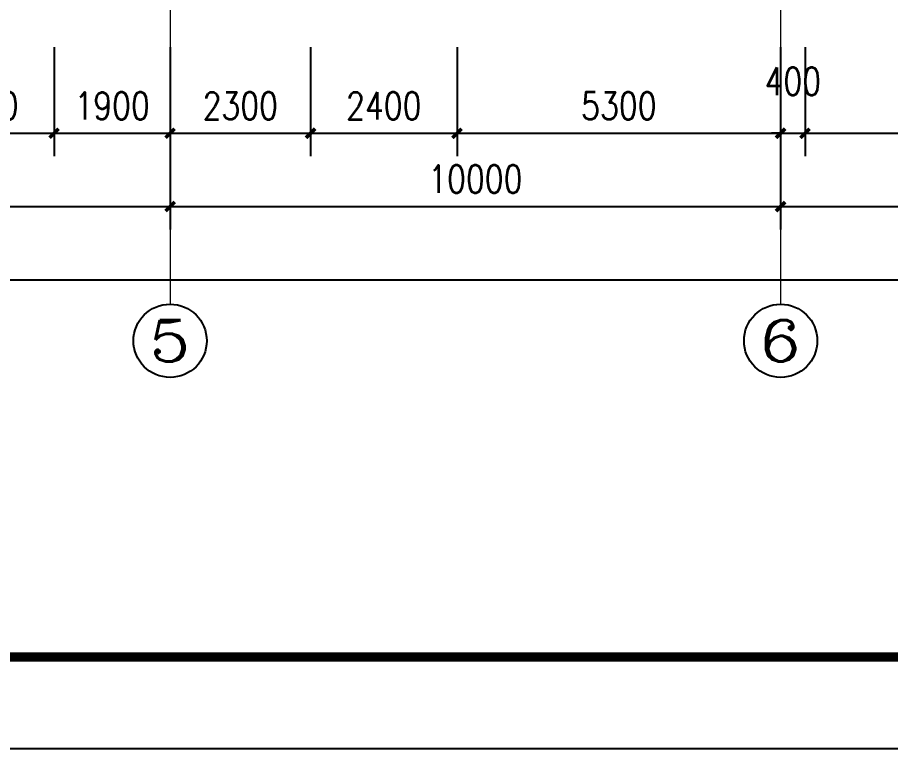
# Model space of a CAD drawing. Extents: x 1417642 to 3570900, y 124798 to 1191112.
# Drawn here: x 1464979 to 1479279, y 635398 to 647376 of the extents above; entities that cross this region are included whole.
import ezdxf
from ezdxf.enums import TextEntityAlignment as Align

# ---------------------------------------------------------------- set-up
doc = ezdxf.new("R2010")
doc.units = 0
doc.header["$LTSCALE"] = 1000
doc.header["$MEASUREMENT"] = 0
doc.linetypes.add('DOTE', pattern=[2.4200000000000004, 2, -0.2, 0.02, -0.2])
doc.layers.get('0').update_dxf_attribs({"linetype": 'CONTINUOUS'})
doc.layers.get('Defpoints').update_dxf_attribs({"linetype": 'CONTINUOUS'})
for name, color, linetype in [('AXIS', 3, 'CONTINUOUS'), ('AXIS_TEXT', 7, 'CONTINUOUS'), ('DOTE', 1, 'DOTE'), ('PUB_DIM', 3, 'CONTINUOUS'), ('PUB_TITLE', 4, 'CONTINUOUS')]:
    doc.layers.add(name, color=color, linetype=linetype)
doc.styles.add('_TCH_AXIS', font='COMPLEX', dxfattribs={"bigfont": 'GBCBIG'})
doc.styles.add('DIM_FONT', font='SIMPLEX.shx', dxfattribs={"width": 0.8})
doc.dimstyles.new('DIMN150', dxfattribs={"dimscale": 1.5, "dimtxt": 300, "dimasz": 100, "dimexe": 250, "dimexo": 300, "dimgap": 150, "dimtad": 1, "dimdec": 0, "dimzin": 0, "dimdsep": 46, "dimtxsty": 'DIM_FONT', "dimblk": 'ARCHTICK', "dimcen": 0.09, "dimdle": 1.5, "dimclrt": 7, "dimazin": 2, "dimtfac": 1, "dimtdec": 0, "dimtix": 1, "dimtmove": 2, "dimatfit": 3, "dimldrblk": 'ARCHTICK', "dimfxl": 1, "dimtolj": 1, "dimtzin": 0, "dimarcsym": 0})

# ---------------------------------------------------------------- blocks, each defined once
blk = doc.blocks.new('_ArchTick')
at = {"color": 0, "linetype": 'ByBlock', "const_width": 0.4}
blk.add_lwpolyline([(-0.5, -0.5), (0.5, 0.5)], dxfattribs=at)
blk = doc.blocks.new('*D3964')
at = {"layer": 'Defpoints', "color": 0}
for p in [(1463178.84590728, 647338.9285731334), (1465578.84590728, 647338.9285731334), (1465578.84590728, 645479.0960009336)]:
    blk.add_point(p, dxfattribs=at)
at = {"layer": 'PUB_DIM', "color": 0, "lineweight": -2}
for p, q in [((1463178.84590728, 646888.9285731334), (1463178.84590728, 645104.0960009336)), ((1465578.84590728, 646888.9285731334), (1465578.84590728, 645104.0960009336)), ((1463176.59590728, 645479.0960009336), (1465581.09590728, 645479.0960009336))]:
    blk.add_line(p, q, dxfattribs=at)
at = {"layer": 'PUB_DIM', "color": 0, "lineweight": -2, "xscale": 150, "yscale": 150, "zscale": 150, "rotation": 180}
blk.add_blockref('_ArchTick', (1463178.84590728, 645479.0960009336), dxfattribs=at)
at = {"layer": 'PUB_DIM', "color": 0, "lineweight": -2, "xscale": 150, "yscale": 150, "zscale": 150}
blk.add_blockref('_ArchTick', (1465578.84590728, 645479.0960009336), dxfattribs=at)
at = {"layer": 'PUB_DIM', "color": 7, "insert": (1464378.84590728, 645929.0960009336), "char_height": 450, "attachment_point": 5, "style": 'DIM_FONT'}
blk.add_mtext('\\A1;2400', dxfattribs=at)
blk = doc.blocks.new('*D3965')
at = {"layer": 'Defpoints', "color": 0}
for p in [(1465578.84590728, 647338.9285731334), (1467478.845907193, 647338.9285731334), (1467478.845907193, 645479.0960009336)]:
    blk.add_point(p, dxfattribs=at)
at = {"layer": 'PUB_DIM', "color": 0, "lineweight": -2}
for p, q in [((1465578.84590728, 646888.9285731334), (1465578.84590728, 645104.0960009336)), ((1467478.845907193, 646888.9285731334), (1467478.845907193, 645104.0960009336)), ((1465576.59590728, 645479.0960009336), (1467481.095907193, 645479.0960009336))]:
    blk.add_line(p, q, dxfattribs=at)
at = {"layer": 'PUB_DIM', "color": 0, "lineweight": -2, "xscale": 150, "yscale": 150, "zscale": 150, "rotation": 180}
blk.add_blockref('_ArchTick', (1465578.84590728, 645479.0960009336), dxfattribs=at)
at = {"layer": 'PUB_DIM', "color": 0, "lineweight": -2, "xscale": 150, "yscale": 150, "zscale": 150}
blk.add_blockref('_ArchTick', (1467478.845907193, 645479.0960009336), dxfattribs=at)
at = {"layer": 'PUB_DIM', "color": 7, "insert": (1466528.845907237, 645929.0960009336), "char_height": 450, "attachment_point": 5, "style": 'DIM_FONT'}
blk.add_mtext('\\A1;1900', dxfattribs=at)
blk = doc.blocks.new('*D3966')
at = {"layer": 'Defpoints', "color": 0}
for p in [(1467478.845907193, 647338.9285731334), (1469778.846297206, 647338.9285731334), (1469778.846297206, 645479.0960009336)]:
    blk.add_point(p, dxfattribs=at)
at = {"layer": 'PUB_DIM', "color": 0, "lineweight": -2}
for p, q in [((1467478.845907193, 646888.9285731334), (1467478.845907193, 645104.0960009336)), ((1469778.846297206, 646888.9285731334), (1469778.846297206, 645104.0960009336)), ((1467476.595907193, 645479.0960009336), (1469781.096297206, 645479.0960009336))]:
    blk.add_line(p, q, dxfattribs=at)
at = {"layer": 'PUB_DIM', "color": 0, "lineweight": -2, "xscale": 150, "yscale": 150, "zscale": 150, "rotation": 180}
blk.add_blockref('_ArchTick', (1467478.845907193, 645479.0960009336), dxfattribs=at)
at = {"layer": 'PUB_DIM', "color": 0, "lineweight": -2, "xscale": 150, "yscale": 150, "zscale": 150}
blk.add_blockref('_ArchTick', (1469778.846297206, 645479.0960009336), dxfattribs=at)
at = {"layer": 'PUB_DIM', "color": 7, "insert": (1468628.8461022, 645929.0960009336), "char_height": 450, "attachment_point": 5, "style": 'DIM_FONT'}
blk.add_mtext('\\A1;2300', dxfattribs=at)
blk = doc.blocks.new('*D3967')
at = {"layer": 'Defpoints', "color": 0}
for p in [(1469778.846297206, 647338.9285731334), (1472178.846297259, 647338.9285731334), (1472178.846297259, 645479.0960009336)]:
    blk.add_point(p, dxfattribs=at)
at = {"layer": 'PUB_DIM', "color": 0, "lineweight": -2}
for p, q in [((1469778.846297206, 646888.9285731334), (1469778.846297206, 645104.0960009336)), ((1472178.846297259, 646888.9285731334), (1472178.846297259, 645104.0960009336)), ((1469776.596297206, 645479.0960009336), (1472181.096297259, 645479.0960009336))]:
    blk.add_line(p, q, dxfattribs=at)
at = {"layer": 'PUB_DIM', "color": 0, "lineweight": -2, "xscale": 150, "yscale": 150, "zscale": 150, "rotation": 180}
blk.add_blockref('_ArchTick', (1469778.846297206, 645479.0960009336), dxfattribs=at)
at = {"layer": 'PUB_DIM', "color": 0, "lineweight": -2, "xscale": 150, "yscale": 150, "zscale": 150}
blk.add_blockref('_ArchTick', (1472178.846297259, 645479.0960009336), dxfattribs=at)
at = {"layer": 'PUB_DIM', "color": 7, "insert": (1470978.846297232, 645929.0960009336), "char_height": 450, "attachment_point": 5, "style": 'DIM_FONT'}
blk.add_mtext('\\A1;2400', dxfattribs=at)
blk = doc.blocks.new('*D3968')
at = {"layer": 'Defpoints', "color": 0}
for p in [(1472178.846297259, 647338.9285731334), (1477478.845907193, 647338.9285731334), (1477478.845907193, 645479.0960009336)]:
    blk.add_point(p, dxfattribs=at)
at = {"layer": 'PUB_DIM', "color": 0, "lineweight": -2}
for p, q in [((1472178.846297259, 646888.9285731334), (1472178.846297259, 645104.0960009336)), ((1477478.845907193, 646888.9285731334), (1477478.845907193, 645104.0960009336)), ((1472176.596297259, 645479.0960009336), (1477481.095907193, 645479.0960009336))]:
    blk.add_line(p, q, dxfattribs=at)
at = {"layer": 'PUB_DIM', "color": 0, "lineweight": -2, "xscale": 150, "yscale": 150, "zscale": 150, "rotation": 180}
blk.add_blockref('_ArchTick', (1472178.846297259, 645479.0960009336), dxfattribs=at)
at = {"layer": 'PUB_DIM', "color": 0, "lineweight": -2, "xscale": 150, "yscale": 150, "zscale": 150}
blk.add_blockref('_ArchTick', (1477478.845907193, 645479.0960009336), dxfattribs=at)
at = {"layer": 'PUB_DIM', "color": 7, "insert": (1474828.846102226, 645929.0960009336), "char_height": 450, "attachment_point": 5, "style": 'DIM_FONT'}
blk.add_mtext('\\A1;5300', dxfattribs=at)
blk = doc.blocks.new('*D3969')
at = {"layer": 'Defpoints', "color": 0}
for p in [(1477478.845907193, 647338.9285731334), (1477878.845907192, 647338.9285731334), (1477878.845907192, 645479.0960009336)]:
    blk.add_point(p, dxfattribs=at)
at = {"layer": 'PUB_DIM', "color": 0, "lineweight": -2}
for p, q in [((1477478.845907193, 646888.9285731334), (1477478.845907193, 645104.0960009336)), ((1477878.845907192, 646888.9285731334), (1477878.845907192, 645104.0960009336)), ((1477478.845907193, 645479.0960009336), (1477328.845907193, 645479.0960009336)), ((1477478.845907193, 645479.0960009336), (1477878.845907192, 645479.0960009336)), ((1477878.845907192, 645479.0960009336), (1478028.845907192, 645479.0960009336))]:
    blk.add_line(p, q, dxfattribs=at)
at = {"layer": 'PUB_DIM', "color": 0, "lineweight": -2, "xscale": 150, "yscale": 150, "zscale": 150}
blk.add_blockref('_ArchTick', (1477478.845907193, 645479.0960009336), dxfattribs=at)
at = {"layer": 'PUB_DIM', "color": 0, "lineweight": -2, "xscale": 150, "yscale": 150, "zscale": 150, "rotation": 180}
blk.add_blockref('_ArchTick', (1477878.845907192, 645479.0960009336), dxfattribs=at)
at = {"layer": 'PUB_DIM', "color": 7, "insert": (1477678.845907193, 646330.3460009336), "char_height": 450, "attachment_point": 5, "style": 'DIM_FONT'}
blk.add_mtext('\\A1;400', dxfattribs=at)
blk = doc.blocks.new('*D3970')
at = {"layer": 'Defpoints', "color": 0}
for p in [(1477878.845907192, 647338.9285731334), (1485178.845907192, 647338.9285731334), (1485178.845907192, 645479.0960009336)]:
    blk.add_point(p, dxfattribs=at)
at = {"layer": 'PUB_DIM', "color": 0, "lineweight": -2}
for p, q in [((1477878.845907192, 646888.9285731334), (1477878.845907192, 645104.0960009336)), ((1485178.845907192, 646888.9285731334), (1485178.845907192, 645104.0960009336)), ((1477876.595907192, 645479.0960009336), (1485181.095907192, 645479.0960009336))]:
    blk.add_line(p, q, dxfattribs=at)
at = {"layer": 'PUB_DIM', "color": 0, "lineweight": -2, "xscale": 150, "yscale": 150, "zscale": 150, "rotation": 180}
blk.add_blockref('_ArchTick', (1477878.845907192, 645479.0960009336), dxfattribs=at)
at = {"layer": 'PUB_DIM', "color": 0, "lineweight": -2, "xscale": 150, "yscale": 150, "zscale": 150}
blk.add_blockref('_ArchTick', (1485178.845907192, 645479.0960009336), dxfattribs=at)
at = {"layer": 'PUB_DIM', "color": 7, "insert": (1481528.845907192, 645929.0960009336), "char_height": 450, "attachment_point": 5, "style": 'DIM_FONT'}
blk.add_mtext('\\A1;7300', dxfattribs=at)
blk = doc.blocks.new('*D4039')
at = {"layer": 'AXIS', "color": 0, "lineweight": -2}
for p, q in [((1439478.845907193, 645601.3149072281), (1439478.845907193, 642704.0960009336)), ((1588678.845907193, 645601.3149072281), (1588678.845907193, 642704.0960009336)), ((1439476.595907193, 643079.0960009336), (1588681.095907193, 643079.0960009336))]:
    blk.add_line(p, q, dxfattribs=at)
at = {"layer": 'Defpoints', "color": 0}
for p in [(1439478.845907193, 646051.3149072281), (1588678.845907193, 646051.3149072281), (1588678.845907193, 643079.0960009336)]:
    blk.add_point(p, dxfattribs=at)
at = {"layer": 'AXIS', "color": 0, "lineweight": -2, "xscale": 150, "yscale": 150, "zscale": 150, "rotation": 180}
blk.add_blockref('_ArchTick', (1439478.845907193, 643079.0960009336), dxfattribs=at)
at = {"layer": 'AXIS', "color": 0, "lineweight": -2, "xscale": 150, "yscale": 150, "zscale": 150}
blk.add_blockref('_ArchTick', (1588678.845907193, 643079.0960009336), dxfattribs=at)
at = {"layer": 'AXIS', "color": 7, "insert": (1514078.845907193, 643529.0960009336), "char_height": 450, "attachment_point": 5, "style": 'DIM_FONT'}
blk.add_mtext('\\A1;149200', dxfattribs=at)
blk = doc.blocks.new('*D4062')
at = {"layer": 'AXIS', "color": 0, "lineweight": -2}
for p, q in [((1457478.845907193, 646585.210925886), (1457478.845907193, 643904.0960009336)), ((1467478.845907193, 646585.210925886), (1467478.845907193, 643904.0960009336)), ((1457476.595907193, 644279.0960009336), (1467481.095907193, 644279.0960009336))]:
    blk.add_line(p, q, dxfattribs=at)
at = {"layer": 'Defpoints', "color": 0}
for p in [(1457478.845907193, 647035.210925886), (1467478.845907193, 647035.210925886), (1467478.845907193, 644279.0960009336)]:
    blk.add_point(p, dxfattribs=at)
at = {"layer": 'AXIS', "color": 0, "lineweight": -2, "xscale": 150, "yscale": 150, "zscale": 150, "rotation": 180}
blk.add_blockref('_ArchTick', (1457478.845907193, 644279.0960009336), dxfattribs=at)
at = {"layer": 'AXIS', "color": 0, "lineweight": -2, "xscale": 150, "yscale": 150, "zscale": 150}
blk.add_blockref('_ArchTick', (1467478.845907193, 644279.0960009336), dxfattribs=at)
at = {"layer": 'AXIS', "color": 7, "insert": (1462478.845907193, 644729.0960009336), "char_height": 450, "attachment_point": 5, "style": 'DIM_FONT'}
blk.add_mtext('\\A1;10000', dxfattribs=at)
blk = doc.blocks.new('*D4063')
at = {"layer": 'AXIS', "color": 0, "lineweight": -2}
for p, q in [((1467478.845907193, 646585.210925886), (1467478.845907193, 643904.0960009336)), ((1477478.845907193, 646585.210925886), (1477478.845907193, 643904.0960009336)), ((1467476.595907193, 644279.0960009336), (1477481.095907193, 644279.0960009336))]:
    blk.add_line(p, q, dxfattribs=at)
at = {"layer": 'Defpoints', "color": 0}
for p in [(1467478.845907193, 647035.210925886), (1477478.845907193, 647035.210925886), (1477478.845907193, 644279.0960009336)]:
    blk.add_point(p, dxfattribs=at)
at = {"layer": 'AXIS', "color": 0, "lineweight": -2, "xscale": 150, "yscale": 150, "zscale": 150, "rotation": 180}
blk.add_blockref('_ArchTick', (1467478.845907193, 644279.0960009336), dxfattribs=at)
at = {"layer": 'AXIS', "color": 0, "lineweight": -2, "xscale": 150, "yscale": 150, "zscale": 150}
blk.add_blockref('_ArchTick', (1477478.845907193, 644279.0960009336), dxfattribs=at)
at = {"layer": 'AXIS', "color": 7, "insert": (1472478.845907193, 644729.0960009336), "char_height": 450, "attachment_point": 5, "style": 'DIM_FONT'}
blk.add_mtext('\\A1;10000', dxfattribs=at)
blk = doc.blocks.new('*D4064')
at = {"layer": 'AXIS', "color": 0, "lineweight": -2}
for p, q in [((1477478.845907193, 646585.210925886), (1477478.845907193, 643904.0960009336)), ((1485478.845907193, 646585.210925886), (1485478.845907193, 643904.0960009336)), ((1477476.595907193, 644279.0960009336), (1485481.095907193, 644279.0960009336))]:
    blk.add_line(p, q, dxfattribs=at)
at = {"layer": 'Defpoints', "color": 0}
for p in [(1477478.845907193, 647035.210925886), (1485478.845907193, 647035.210925886), (1485478.845907193, 644279.0960009336)]:
    blk.add_point(p, dxfattribs=at)
at = {"layer": 'AXIS', "color": 0, "lineweight": -2, "xscale": 150, "yscale": 150, "zscale": 150, "rotation": 180}
blk.add_blockref('_ArchTick', (1477478.845907193, 644279.0960009336), dxfattribs=at)
at = {"layer": 'AXIS', "color": 0, "lineweight": -2, "xscale": 150, "yscale": 150, "zscale": 150}
blk.add_blockref('_ArchTick', (1485478.845907193, 644279.0960009336), dxfattribs=at)
at = {"layer": 'AXIS', "color": 7, "insert": (1481478.845907193, 644729.0960009336), "char_height": 450, "attachment_point": 5, "style": 'DIM_FONT'}
blk.add_mtext('\\A1;8000', dxfattribs=at)

msp = doc.modelspace()

# ---------------------------------------------------------------- linework, layer by layer
at = {"layer": 'AXIS', "lineweight": 0}
for p, q in [((1467478.845907193, 644543.0865022553, -1.000000000000009e-08), (1467478.845907193, 642679.0960009336, -1.000000000000009e-08)), ((1477478.845907193, 644543.0865022553, -1.000000000000009e-08), (1477478.845907193, 642679.0960009336, -1.000000000000009e-08))]:
    msp.add_line(p, q, dxfattribs=at)
at = {"layer": 'AXIS'}
for centre in [(1467478.845907193, 642079.0960009336), (1477478.845907193, 642079.0960009336)]:
    msp.add_circle(centre, 600, dxfattribs=at)
at = {"layer": 'DOTE', "lineweight": 0, "elevation": -1.000000000000009e-08}
for points in [[(1467478.845907193, 754133.2209380692), (1467478.845907193, 643548.7409107321)], [(1477478.845907193, 754133.2209380692), (1477478.845907193, 643548.7409107321)]]:
    msp.add_lwpolyline(points, dxfattribs=at)
at = {"layer": 'PUB_TITLE'}
msp.add_lwpolyline([(1417642.335577723, 635398.4291536339), (1618342.335577723, 635398.4291536339), (1618342.335577723, 761548.4291536339), (1417642.335577723, 761548.4291536339)], close=True, dxfattribs=at)
at = {"layer": 'PUB_TITLE', "const_width": 150}
msp.add_lwpolyline([(1421392.335577723, 636898.4291536339), (1616842.335577723, 636898.4291536339), (1616842.335577723, 760048.4291536339), (1421392.335577723, 760048.4291536339)], close=True, dxfattribs=at)

# ---------------------------------------------------------------- texts
at = {"layer": 'AXIS_TEXT', "style": '_TCH_AXIS'}
for s, width, p, p2 in [('5', 1.50000000000051, (1467139.434652223, 641739.684745964), (1467818.257162163, 641739.684745964)), ('6', 1.500000000000511, (1477139.434652223, 641739.684745964), (1477818.257162163, 641739.684745964))]:
    msp.add_text(s, height=678.8225099390856, dxfattribs=dict(at, width=width)).set_placement(p, p2, align=Align.FIT)

# ---------------------------------------------------------------- dimensions: what is measured, and where the dimension line sits
at = {"layer": 'AXIS'}
for p1, p2, distance, picture, middle in [((1457478.845907193, 647035.210925886), (1467478.845907193, 647035.210925886), -2756.114924952388, '*D4062', (1462478.845907193, 644729.0960009336)), ((1467478.845907193, 647035.210925886), (1477478.845907193, 647035.210925886), -2756.114924952388, '*D4063', (1472478.845907193, 644729.0960009336)), ((1477478.845907193, 647035.210925886), (1485478.845907193, 647035.210925886), -2756.114924952388, '*D4064', (1481478.845907193, 644729.0960009336)), ((1439478.845907193, 646051.3149072281), (1588678.845907193, 646051.3149072281), -2972.2189062945545, '*D4039', (1514078.845907193, 643529.0960009336))]:
    dim = msp.add_aligned_dim(p1=p1, p2=p2, distance=distance, dimstyle='DIMN150', dxfattribs=at)
    dim.commit()
    dim.dimension.update_dxf_attribs({"geometry": picture, "text_midpoint": middle})
at = {"layer": 'PUB_DIM'}
for p1, p2, distance, picture, middle in [((1463178.84590728, 647338.9285731334), (1465578.84590728, 647338.9285731334), -1859.83257219987, '*D3964', (1464378.84590728, 645929.0960009336)), ((1465578.84590728, 647338.9285731334), (1467478.845907193, 647338.9285731334), -1859.83257219987, '*D3965', (1466528.845907237, 645929.0960009336)), ((1467478.845907193, 647338.9285731334), (1469778.846297206, 647338.9285731334), -1859.8325721998701, '*D3966', (1468628.8461022, 645929.0960009336)), ((1469778.846297206, 647338.9285731334), (1472178.846297259, 647338.9285731334), -1859.8325721998697, '*D3967', (1470978.846297232, 645929.0960009336)), ((1472178.846297259, 647338.9285731334), (1477478.845907193, 647338.9285731334), -1859.8325721998697, '*D3968', (1474828.846102226, 645929.0960009336)), ((1477878.845907192, 647338.9285731334), (1485178.845907192, 647338.9285731334), -1859.83257219987, '*D3970', (1481528.845907192, 645929.0960009336))]:
    dim = msp.add_aligned_dim(p1=p1, p2=p2, distance=distance, dimstyle='DIMN150', dxfattribs=at)
    dim.commit()
    dim.dimension.update_dxf_attribs({"geometry": picture, "text_midpoint": middle})
dim = msp.add_linear_dim(base=(1477878.845907192, 645479.0960009336), p1=(1477478.845907193, 647338.9285731334), p2=(1477878.845907192, 647338.9285731334), angle=0, dimstyle='DIMN150', dxfattribs=at)
dim.commit()
dim.dimension.update_dxf_attribs({"geometry": '*D3969', "text_midpoint": (1477678.845907193, 646330.3460009336), "dimtype": 129})

doc.saveas('drawing.dxf')
